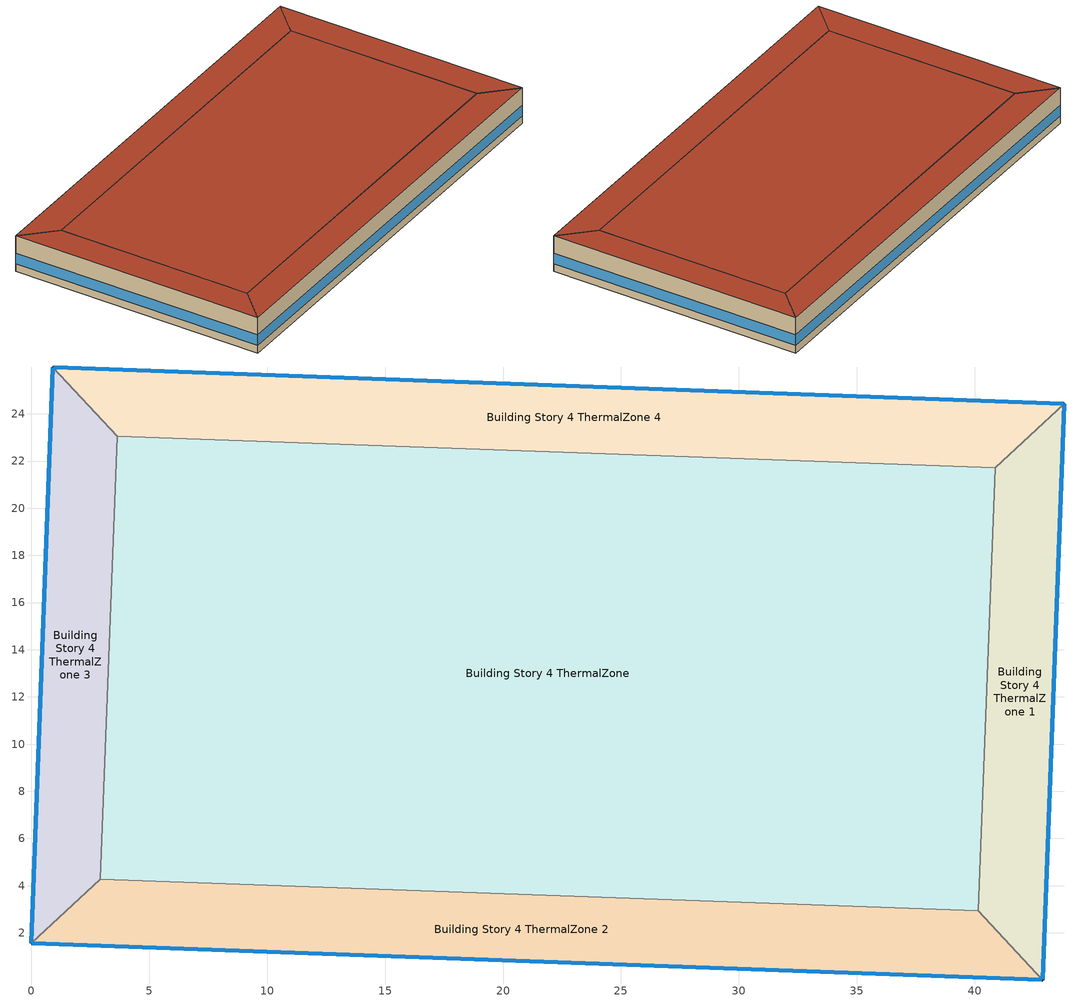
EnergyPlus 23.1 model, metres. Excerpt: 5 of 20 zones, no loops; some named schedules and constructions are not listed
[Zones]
Building Story 4 ThermalZone
 floor adiabatic (Typical Interior Ceiling): 40.86,21.71 40.15,2.93 2.93,4.28 3.64,23.06 z10.8
 wall adiabatic (Typical Interior Wall): 40.15,2.93 40.86,21.71 3.64,23.06 2.93,4.28 40.15,2.93 z10.8:14.4
 roof outside (Typical IEAD Roof - Highly Reflective R-25.64): 3.64,23.06 2.93,4.28 40.15,2.93 40.86,21.71 z14.4
Building Story 4 ThermalZone 1
 floor adiabatic (Typical Interior Ceiling): 43.79,24.43 42.87,0 40.15,2.93 40.86,21.71 z10.8
 wall outside (Typical Insulated Steel Framed Exterior Wall R-12.99): 42.87,0 43.79,24.43 z10.8:14.4
 wall adiabatic (Typical Interior Wall): 43.79,24.43 40.86,21.71 40.15,2.93 42.87,0 z10.8:14.4
 window (U 0.55 SHGC 0.25): 42.87,0.03 43.79,24.41 z11.56:12.64
 roof outside (Typical IEAD Roof - Highly Reflective R-25.64): 40.86,21.71 40.15,2.93 42.87,0 43.79,24.43 z14.4
Building Story 4 ThermalZone 2
 floor adiabatic (Typical Interior Floor): 42.87,0 0,1.55 2.93,4.28 40.15,2.93 z10.8
 wall outside (Typical Insulated Steel Framed Exterior Wall R-12.99): 0,1.55 42.87,0 z10.8:14.4
 wall adiabatic (Typical Interior Wall): 42.87,0 40.15,2.93 2.93,4.28 0,1.55 z10.8:14.4
 window (U 0.55 SHGC 0.25): 0.03,1.55 42.85,0 z11.56:12.64
 roof outside (Typical IEAD Roof - Highly Reflective R-25.64): 40.15,2.93 2.93,4.28 0,1.55 42.87,0 z14.4
Building Story 4 ThermalZone 3
 floor adiabatic (Typical Interior Floor): 0,1.55 0.92,25.99 3.64,23.06 2.93,4.28 z10.8
 wall outside (Typical Insulated Steel Framed Exterior Wall R-12.99): 0.92,25.99 0,1.55 z10.8:14.4
 wall adiabatic (Typical Interior Wall): 0,1.55 2.93,4.28 3.64,23.06 0.92,25.99 z10.8:14.4
 window (U 0.55 SHGC 0.25): 0.92,25.96 0,1.58 z11.56:12.64
 roof outside (Typical IEAD Roof - Highly Reflective R-25.64): 2.93,4.28 3.64,23.06 0.92,25.99 0,1.55 z14.4
Building Story 4 ThermalZone 4
 floor adiabatic (Typical Interior Floor): 0.92,25.99 43.79,24.43 40.86,21.71 3.64,23.06 z10.8
 wall outside (Typical Insulated Steel Framed Exterior Wall R-12.99): 43.79,24.43 0.92,25.99 z10.8:14.4
 wall adiabatic (Typical Interior Wall): 0.92,25.99 3.64,23.06 40.86,21.71 43.79,24.43 z10.8:14.4
 window (U 0.55 SHGC 0.25): 43.77,24.43 0.95,25.99 z11.56:12.64
 roof outside (Typical IEAD Roof - Highly Reflective R-25.64): 3.64,23.06 40.86,21.71 43.79,24.43 0.92,25.99 z14.4
[Schedule:Day:Interval]
SchoolSecondary BLDG_LIGHT_CORRIDOR_SCH_2013 Wkdy Day 1: No, 08:00, 0.1773, 20:00, 0.30654, 21:00, 0.108699, 24:00, 0.1773
SchoolSecondary BLDG_LIGHT_CORRIDOR_SCH_2013 Wknd Day 1; SchoolSecondary BLDG_LIGHT_CORRIDOR_SCH_2013 Default: No, 24:00, 0.1773
SchoolSecondary BLDG_LIGHT_CORRIDOR_SCH_2013 Wkdy Day 2: No, 07:00, 0.1773, 08:00, 0.9, 21:00, 0.551772, 24:00, 0.1773
SchoolSecondary BLDG_LIGHT_CORRIDOR_SCH_2013 Summer Design Day: No, 24:00, 1
SchoolSecondary BLDG_LIGHT_CORRIDOR_SCH_2013 Winter Design Day: No, 24:00, 0
[Schedule:Week:Daily]
SchoolSecondary BLDG_LIGHT_SCH_2013 Week Rule - Jan1-Jan3: SchoolSecondary BLDG_LIGHT_SCH_2013 Wkdy Day, SchoolSecondary BLDG_LIGHT_SCH_2013 Wkdy Day, SchoolSecondary BLDG_LIGHT_SCH_2013 Wkdy Day, SchoolSecondary BLDG_LIGHT_SCH_2013 Wkdy Day, SchoolSecondary BLDG_LIGHT_SCH_2013 Wkdy Day, SchoolSecondary BLDG_LIGHT_SCH_2013 Wkdy Day, SchoolSecondary BLDG_LIGHT_SCH_2013 Wknd Day, SchoolSecondary BLDG_LIGHT_SCH_2013 Default, SchoolSecondary BLDG_LIGHT_SCH_2013 Summer Design Day, SchoolSecondary BLDG_LIGHT_SCH_2013 Winter Design Day, SchoolSecondary BLDG_LIGHT_SCH_2013 Default, SchoolSecondary BLDG_LIGHT_SCH_2013 Default
SchoolSecondary BLDG_LIGHT_SCH_2013 Week Rule - Jan4-Jun27: SchoolSecondary BLDG_LIGHT_SCH_2013 Wknd Day, SchoolSecondary BLDG_LIGHT_SCH_2013 Wkdy Day, SchoolSecondary BLDG_LIGHT_SCH_2013 Wkdy Day, SchoolSecondary BLDG_LIGHT_SCH_2013 Wkdy Day, SchoolSecondary BLDG_LIGHT_SCH_2013 Wkdy Day, SchoolSecondary BLDG_LIGHT_SCH_2013 Wkdy Day, SchoolSecondary BLDG_LIGHT_SCH_2013 Wknd Day, SchoolSecondary BLDG_LIGHT_SCH_2013 Default, SchoolSecondary BLDG_LIGHT_SCH_2013 Summer Design Day, SchoolSecondary BLDG_LIGHT_SCH_2013 Winter Design Day, SchoolSecondary BLDG_LIGHT_SCH_2013 Default, SchoolSecondary BLDG_LIGHT_SCH_2013 Default
SchoolSecondary BLDG_LIGHT_SCH_2013 Week Rule - Jun28-Jul4: SchoolSecondary BLDG_LIGHT_SCH_2013 Wknd Day, SchoolSecondary BLDG_LIGHT_SCH_2013 Wkdy Day, SchoolSecondary BLDG_LIGHT_SCH_2013 Wkdy Day, SchoolSecondary BLDG_LIGHT_SCH_2013 Wkdy Day 1, SchoolSecondary BLDG_LIGHT_SCH_2013 Wkdy Day 1, SchoolSecondary BLDG_LIGHT_SCH_2013 Wkdy Day 1, SchoolSecondary BLDG_LIGHT_SCH_2013 Wknd Day 1, SchoolSecondary BLDG_LIGHT_SCH_2013 Default, SchoolSecondary BLDG_LIGHT_SCH_2013 Summer Design Day, SchoolSecondary BLDG_LIGHT_SCH_2013 Winter Design Day, SchoolSecondary BLDG_LIGHT_SCH_2013 Default, SchoolSecondary BLDG_LIGHT_SCH_2013 Default
SchoolSecondary BLDG_LIGHT_SCH_2013 Week Rule - Jul5-Aug29: SchoolSecondary BLDG_LIGHT_SCH_2013 Wknd Day 1, SchoolSecondary BLDG_LIGHT_SCH_2013 Wkdy Day 1, SchoolSecondary BLDG_LIGHT_SCH_2013 Wkdy Day 1, SchoolSecondary BLDG_LIGHT_SCH_2013 Wkdy Day 1, SchoolSecondary BLDG_LIGHT_SCH_2013 Wkdy Day 1, SchoolSecondary BLDG_LIGHT_SCH_2013 Wkdy Day 1, SchoolSecondary BLDG_LIGHT_SCH_2013 Wknd Day 1, SchoolSecondary BLDG_LIGHT_SCH_2013 Default, SchoolSecondary BLDG_LIGHT_SCH_2013 Summer Design Day, SchoolSecondary BLDG_LIGHT_SCH_2013 Winter Design Day, SchoolSecondary BLDG_LIGHT_SCH_2013 Default, SchoolSecondary BLDG_LIGHT_SCH_2013 Default
SchoolSecondary BLDG_LIGHT_SCH_2013 Week Rule - Aug30-Sep5: SchoolSecondary BLDG_LIGHT_SCH_2013 Wknd Day 1, SchoolSecondary BLDG_LIGHT_SCH_2013 Wkdy Day 1, SchoolSecondary BLDG_LIGHT_SCH_2013 Wkdy Day 2, SchoolSecondary BLDG_LIGHT_SCH_2013 Wkdy Day 2, SchoolSecondary BLDG_LIGHT_SCH_2013 Wkdy Day 2, SchoolSecondary BLDG_LIGHT_SCH_2013 Wkdy Day 2, SchoolSecondary BLDG_LIGHT_SCH_2013 Default, SchoolSecondary BLDG_LIGHT_SCH_2013 Default, SchoolSecondary BLDG_LIGHT_SCH_2013 Summer Design Day, SchoolSecondary BLDG_LIGHT_SCH_2013 Winter Design Day, SchoolSecondary BLDG_LIGHT_SCH_2013 Default, SchoolSecondary BLDG_LIGHT_SCH_2013 Default
SchoolSecondary BLDG_LIGHT_SCH_2013 Week Rule - Sep6-Dec31: SchoolSecondary BLDG_LIGHT_SCH_2013 Default, SchoolSecondary BLDG_LIGHT_SCH_2013 Wkdy Day 2, SchoolSecondary BLDG_LIGHT_SCH_2013 Wkdy Day 2, SchoolSecondary BLDG_LIGHT_SCH_2013 Wkdy Day 2, SchoolSecondary BLDG_LIGHT_SCH_2013 Wkdy Day 2, SchoolSecondary BLDG_LIGHT_SCH_2013 Wkdy Day 2, SchoolSecondary BLDG_LIGHT_SCH_2013 Default, SchoolSecondary BLDG_LIGHT_SCH_2013 Default, SchoolSecondary BLDG_LIGHT_SCH_2013 Summer Design Day, SchoolSecondary BLDG_LIGHT_SCH_2013 Winter Design Day, SchoolSecondary BLDG_LIGHT_SCH_2013 Default, SchoolSecondary BLDG_LIGHT_SCH_2013 Default
SchoolSecondary BLDG_LIGHT_CLASSROOM_SCH_2013 Week Rule - Jan1-Jan3: SchoolSecondary BLDG_LIGHT_CLASSROOM_SCH_2013 Wkdy Day, SchoolSecondary BLDG_LIGHT_CLASSROOM_SCH_2013 Wkdy Day, SchoolSecondary BLDG_LIGHT_CLASSROOM_SCH_2013 Wkdy Day, SchoolSecondary BLDG_LIGHT_CLASSROOM_SCH_2013 Wkdy Day, SchoolSecondary BLDG_LIGHT_CLASSROOM_SCH_2013 Wkdy Day, SchoolSecondary BLDG_LIGHT_CLASSROOM_SCH_2013 Wkdy Day, SchoolSecondary BLDG_LIGHT_CLASSROOM_SCH_2013 Wknd Day, SchoolSecondary BLDG_LIGHT_CLASSROOM_SCH_2013 Default, SchoolSecondary BLDG_LIGHT_CLASSROOM_SCH_2013 Summer Design Day, SchoolSecondary BLDG_LIGHT_CLASSROOM_SCH_2013 Winter Design Day, SchoolSecondary BLDG_LIGHT_CLASSROOM_SCH_2013 Default, SchoolSecondary BLDG_LIGHT_CLASSROOM_SCH_2013 Default
SchoolSecondary BLDG_LIGHT_CLASSROOM_SCH_2013 Week Rule - Jan4-Jun27: SchoolSecondary BLDG_LIGHT_CLASSROOM_SCH_2013 Wknd Day, SchoolSecondary BLDG_LIGHT_CLASSROOM_SCH_2013 Wkdy Day, SchoolSecondary BLDG_LIGHT_CLASSROOM_SCH_2013 Wkdy Day, SchoolSecondary BLDG_LIGHT_CLASSROOM_SCH_2013 Wkdy Day, SchoolSecondary BLDG_LIGHT_CLASSROOM_SCH_2013 Wkdy Day, SchoolSecondary BLDG_LIGHT_CLASSROOM_SCH_2013 Wkdy Day, SchoolSecondary BLDG_LIGHT_CLASSROOM_SCH_2013 Wknd Day, SchoolSecondary BLDG_LIGHT_CLASSROOM_SCH_2013 Default, SchoolSecondary BLDG_LIGHT_CLASSROOM_SCH_2013 Summer Design Day, SchoolSecondary BLDG_LIGHT_CLASSROOM_SCH_2013 Winter Design Day, SchoolSecondary BLDG_LIGHT_CLASSROOM_SCH_2013 Default, SchoolSecondary BLDG_LIGHT_CLASSROOM_SCH_2013 Default
SchoolSecondary BLDG_LIGHT_CLASSROOM_SCH_2013 Week Rule - Jun28-Jul4: SchoolSecondary BLDG_LIGHT_CLASSROOM_SCH_2013 Wknd Day, SchoolSecondary BLDG_LIGHT_CLASSROOM_SCH_2013 Wkdy Day, SchoolSecondary BLDG_LIGHT_CLASSROOM_SCH_2013 Wkdy Day, SchoolSecondary BLDG_LIGHT_CLASSROOM_SCH_2013 Wkdy Day 1, SchoolSecondary BLDG_LIGHT_CLASSROOM_SCH_2013 Wkdy Day 1, SchoolSecondary BLDG_LIGHT_CLASSROOM_SCH_2013 Wkdy Day 1, SchoolSecondary BLDG_LIGHT_CLASSROOM_SCH_2013 Wknd Day 1, SchoolSecondary BLDG_LIGHT_CLASSROOM_SCH_2013 Default, SchoolSecondary BLDG_LIGHT_CLASSROOM_SCH_2013 Summer Design Day, SchoolSecondary BLDG_LIGHT_CLASSROOM_SCH_2013 Winter Design Day, SchoolSecondary BLDG_LIGHT_CLASSROOM_SCH_2013 Default, SchoolSecondary BLDG_LIGHT_CLASSROOM_SCH_2013 Default
SchoolSecondary BLDG_LIGHT_CLASSROOM_SCH_2013 Week Rule - Jul5-Aug29: SchoolSecondary BLDG_LIGHT_CLASSROOM_SCH_2013 Wknd Day 1, SchoolSecondary BLDG_LIGHT_CLASSROOM_SCH_2013 Wkdy Day 1, SchoolSecondary BLDG_LIGHT_CLASSROOM_SCH_2013 Wkdy Day 1, SchoolSecondary BLDG_LIGHT_CLASSROOM_SCH_2013 Wkdy Day 1, SchoolSecondary BLDG_LIGHT_CLASSROOM_SCH_2013 Wkdy Day 1, SchoolSecondary BLDG_LIGHT_CLASSROOM_SCH_2013 Wkdy Day 1, SchoolSecondary BLDG_LIGHT_CLASSROOM_SCH_2013 Wknd Day 1, SchoolSecondary BLDG_LIGHT_CLASSROOM_SCH_2013 Default, SchoolSecondary BLDG_LIGHT_CLASSROOM_SCH_2013 Summer Design Day, SchoolSecondary BLDG_LIGHT_CLASSROOM_SCH_2013 Winter Design Day, SchoolSecondary BLDG_LIGHT_CLASSROOM_SCH_2013 Default, SchoolSecondary BLDG_LIGHT_CLASSROOM_SCH_2013 Default
SchoolSecondary BLDG_LIGHT_CLASSROOM_SCH_2013 Week Rule - Aug30-Sep5: SchoolSecondary BLDG_LIGHT_CLASSROOM_SCH_2013 Wknd Day 1, SchoolSecondary BLDG_LIGHT_CLASSROOM_SCH_2013 Wkdy Day 1, SchoolSecondary BLDG_LIGHT_CLASSROOM_SCH_2013 Wkdy Day 2, SchoolSecondary BLDG_LIGHT_CLASSROOM_SCH_2013 Wkdy Day 2, SchoolSecondary BLDG_LIGHT_CLASSROOM_SCH_2013 Wkdy Day 2, SchoolSecondary BLDG_LIGHT_CLASSROOM_SCH_2013 Wkdy Day 2, SchoolSecondary BLDG_LIGHT_CLASSROOM_SCH_2013 Default, SchoolSecondary BLDG_LIGHT_CLASSROOM_SCH_2013 Default, SchoolSecondary BLDG_LIGHT_CLASSROOM_SCH_2013 Summer Design Day, SchoolSecondary BLDG_LIGHT_CLASSROOM_SCH_2013 Winter Design Day, SchoolSecondary BLDG_LIGHT_CLASSROOM_SCH_2013 Default, SchoolSecondary BLDG_LIGHT_CLASSROOM_SCH_2013 Default
SchoolSecondary BLDG_LIGHT_CLASSROOM_SCH_2013 Week Rule - Sep6-Dec31: SchoolSecondary BLDG_LIGHT_CLASSROOM_SCH_2013 Default, SchoolSecondary BLDG_LIGHT_CLASSROOM_SCH_2013 Wkdy Day 2, SchoolSecondary BLDG_LIGHT_CLASSROOM_SCH_2013 Wkdy Day 2, SchoolSecondary BLDG_LIGHT_CLASSROOM_SCH_2013 Wkdy Day 2, SchoolSecondary BLDG_LIGHT_CLASSROOM_SCH_2013 Wkdy Day 2, SchoolSecondary BLDG_LIGHT_CLASSROOM_SCH_2013 Wkdy Day 2, SchoolSecondary BLDG_LIGHT_CLASSROOM_SCH_2013 Default, SchoolSecondary BLDG_LIGHT_CLASSROOM_SCH_2013 Default, SchoolSecondary BLDG_LIGHT_CLASSROOM_SCH_2013 Summer Design Day, SchoolSecondary BLDG_LIGHT_CLASSROOM_SCH_2013 Winter Design Day, SchoolSecondary BLDG_LIGHT_CLASSROOM_SCH_2013 Default, SchoolSecondary BLDG_LIGHT_CLASSROOM_SCH_2013 Default
SchoolSecondary BLDG_LIGHT_GYM_SCH_2013 Week Rule - Jan1-Jan3: SchoolSecondary BLDG_LIGHT_GYM_SCH_2013 Wkdy Day, SchoolSecondary BLDG_LIGHT_GYM_SCH_2013 Wkdy Day, SchoolSecondary BLDG_LIGHT_GYM_SCH_2013 Wkdy Day, SchoolSecondary BLDG_LIGHT_GYM_SCH_2013 Wkdy Day, SchoolSecondary BLDG_LIGHT_GYM_SCH_2013 Wkdy Day, SchoolSecondary BLDG_LIGHT_GYM_SCH_2013 Wkdy Day, SchoolSecondary BLDG_LIGHT_GYM_SCH_2013 Wknd Day, SchoolSecondary BLDG_LIGHT_GYM_SCH_2013 Default, SchoolSecondary BLDG_LIGHT_GYM_SCH_2013 Summer Design Day, SchoolSecondary BLDG_LIGHT_GYM_SCH_2013 Winter Design Day, SchoolSecondary BLDG_LIGHT_GYM_SCH_2013 Default, SchoolSecondary BLDG_LIGHT_GYM_SCH_2013 Default
SchoolSecondary BLDG_LIGHT_GYM_SCH_2013 Week Rule - Jan4-Jun27: SchoolSecondary BLDG_LIGHT_GYM_SCH_2013 Wknd Day, SchoolSecondary BLDG_LIGHT_GYM_SCH_2013 Wkdy Day, SchoolSecondary BLDG_LIGHT_GYM_SCH_2013 Wkdy Day, SchoolSecondary BLDG_LIGHT_GYM_SCH_2013 Wkdy Day, SchoolSecondary BLDG_LIGHT_GYM_SCH_2013 Wkdy Day, SchoolSecondary BLDG_LIGHT_GYM_SCH_2013 Wkdy Day, SchoolSecondary BLDG_LIGHT_GYM_SCH_2013 Wknd Day, SchoolSecondary BLDG_LIGHT_GYM_SCH_2013 Default, SchoolSecondary BLDG_LIGHT_GYM_SCH_2013 Summer Design Day, SchoolSecondary BLDG_LIGHT_GYM_SCH_2013 Winter Design Day, SchoolSecondary BLDG_LIGHT_GYM_SCH_2013 Default, SchoolSecondary BLDG_LIGHT_GYM_SCH_2013 Default
SchoolSecondary BLDG_LIGHT_GYM_SCH_2013 Week Rule - Jun28-Jul4: SchoolSecondary BLDG_LIGHT_GYM_SCH_2013 Wknd Day, SchoolSecondary BLDG_LIGHT_GYM_SCH_2013 Wkdy Day, SchoolSecondary BLDG_LIGHT_GYM_SCH_2013 Wkdy Day, SchoolSecondary BLDG_LIGHT_GYM_SCH_2013 Wkdy Day 1, SchoolSecondary BLDG_LIGHT_GYM_SCH_2013 Wkdy Day 1, SchoolSecondary BLDG_LIGHT_GYM_SCH_2013 Wkdy Day 1, SchoolSecondary BLDG_LIGHT_GYM_SCH_2013 Wknd Day 1, SchoolSecondary BLDG_LIGHT_GYM_SCH_2013 Default, SchoolSecondary BLDG_LIGHT_GYM_SCH_2013 Summer Design Day, SchoolSecondary BLDG_LIGHT_GYM_SCH_2013 Winter Design Day, SchoolSecondary BLDG_LIGHT_GYM_SCH_2013 Default, SchoolSecondary BLDG_LIGHT_GYM_SCH_2013 Default
SchoolSecondary BLDG_LIGHT_GYM_SCH_2013 Week Rule - Jul5-Aug29: SchoolSecondary BLDG_LIGHT_GYM_SCH_2013 Wknd Day 1, SchoolSecondary BLDG_LIGHT_GYM_SCH_2013 Wkdy Day 1, SchoolSecondary BLDG_LIGHT_GYM_SCH_2013 Wkdy Day 1, SchoolSecondary BLDG_LIGHT_GYM_SCH_2013 Wkdy Day 1, SchoolSecondary BLDG_LIGHT_GYM_SCH_2013 Wkdy Day 1, SchoolSecondary BLDG_LIGHT_GYM_SCH_2013 Wkdy Day 1, SchoolSecondary BLDG_LIGHT_GYM_SCH_2013 Wknd Day 1, SchoolSecondary BLDG_LIGHT_GYM_SCH_2013 Default, SchoolSecondary BLDG_LIGHT_GYM_SCH_2013 Summer Design Day, SchoolSecondary BLDG_LIGHT_GYM_SCH_2013 Winter Design Day, SchoolSecondary BLDG_LIGHT_GYM_SCH_2013 Default, SchoolSecondary BLDG_LIGHT_GYM_SCH_2013 Default
SchoolSecondary BLDG_LIGHT_GYM_SCH_2013 Week Rule - Aug30-Sep5: SchoolSecondary BLDG_LIGHT_GYM_SCH_2013 Wknd Day 1, SchoolSecondary BLDG_LIGHT_GYM_SCH_2013 Wkdy Day 1, SchoolSecondary BLDG_LIGHT_GYM_SCH_2013 Wkdy Day 2, SchoolSecondary BLDG_LIGHT_GYM_SCH_2013 Wkdy Day 2, SchoolSecondary BLDG_LIGHT_GYM_SCH_2013 Wkdy Day 2, SchoolSecondary BLDG_LIGHT_GYM_SCH_2013 Wkdy Day 2, SchoolSecondary BLDG_LIGHT_GYM_SCH_2013 Default, SchoolSecondary BLDG_LIGHT_GYM_SCH_2013 Default, SchoolSecondary BLDG_LIGHT_GYM_SCH_2013 Summer Design Day, SchoolSecondary BLDG_LIGHT_GYM_SCH_2013 Winter Design Day, SchoolSecondary BLDG_LIGHT_GYM_SCH_2013 Default, SchoolSecondary BLDG_LIGHT_GYM_SCH_2013 Default
SchoolSecondary BLDG_LIGHT_GYM_SCH_2013 Week Rule - Sep6-Dec31: SchoolSecondary BLDG_LIGHT_GYM_SCH_2013 Default, SchoolSecondary BLDG_LIGHT_GYM_SCH_2013 Wkdy Day 2, SchoolSecondary BLDG_LIGHT_GYM_SCH_2013 Wkdy Day 2, SchoolSecondary BLDG_LIGHT_GYM_SCH_2013 Wkdy Day 2, SchoolSecondary BLDG_LIGHT_GYM_SCH_2013 Wkdy Day 2, SchoolSecondary BLDG_LIGHT_GYM_SCH_2013 Wkdy Day 2, SchoolSecondary BLDG_LIGHT_GYM_SCH_2013 Default, SchoolSecondary BLDG_LIGHT_GYM_SCH_2013 Default, SchoolSecondary BLDG_LIGHT_GYM_SCH_2013 Summer Design Day, SchoolSecondary BLDG_LIGHT_GYM_SCH_2013 Winter Design Day, SchoolSecondary BLDG_LIGHT_GYM_SCH_2013 Default, SchoolSecondary BLDG_LIGHT_GYM_SCH_2013 Default
SchoolSecondary BLDG_LIGHT_LIBRARY_SCH_2013 Week Rule - Jan1-Jan3: SchoolSecondary BLDG_LIGHT_LIBRARY_SCH_2013 Wkdy Day, SchoolSecondary BLDG_LIGHT_LIBRARY_SCH_2013 Wkdy Day, SchoolSecondary BLDG_LIGHT_LIBRARY_SCH_2013 Wkdy Day, SchoolSecondary BLDG_LIGHT_LIBRARY_SCH_2013 Wkdy Day, SchoolSecondary BLDG_LIGHT_LIBRARY_SCH_2013 Wkdy Day, SchoolSecondary BLDG_LIGHT_LIBRARY_SCH_2013 Wkdy Day, SchoolSecondary BLDG_LIGHT_LIBRARY_SCH_2013 Wknd Day, SchoolSecondary BLDG_LIGHT_LIBRARY_SCH_2013 Default, SchoolSecondary BLDG_LIGHT_LIBRARY_SCH_2013 Summer Design Day, SchoolSecondary BLDG_LIGHT_LIBRARY_SCH_2013 Winter Design Day, SchoolSecondary BLDG_LIGHT_LIBRARY_SCH_2013 Default, SchoolSecondary BLDG_LIGHT_LIBRARY_SCH_2013 Default
SchoolSecondary BLDG_LIGHT_LIBRARY_SCH_2013 Week Rule - Jan4-Jun27: SchoolSecondary BLDG_LIGHT_LIBRARY_SCH_2013 Wknd Day, SchoolSecondary BLDG_LIGHT_LIBRARY_SCH_2013 Wkdy Day, SchoolSecondary BLDG_LIGHT_LIBRARY_SCH_2013 Wkdy Day, SchoolSecondary BLDG_LIGHT_LIBRARY_SCH_2013 Wkdy Day, SchoolSecondary BLDG_LIGHT_LIBRARY_SCH_2013 Wkdy Day, SchoolSecondary BLDG_LIGHT_LIBRARY_SCH_2013 Wkdy Day, SchoolSecondary BLDG_LIGHT_LIBRARY_SCH_2013 Wknd Day, SchoolSecondary BLDG_LIGHT_LIBRARY_SCH_2013 Default, SchoolSecondary BLDG_LIGHT_LIBRARY_SCH_2013 Summer Design Day, SchoolSecondary BLDG_LIGHT_LIBRARY_SCH_2013 Winter Design Day, SchoolSecondary BLDG_LIGHT_LIBRARY_SCH_2013 Default, SchoolSecondary BLDG_LIGHT_LIBRARY_SCH_2013 Default
SchoolSecondary BLDG_LIGHT_LIBRARY_SCH_2013 Week Rule - Jun28-Jul4: SchoolSecondary BLDG_LIGHT_LIBRARY_SCH_2013 Wknd Day, SchoolSecondary BLDG_LIGHT_LIBRARY_SCH_2013 Wkdy Day, SchoolSecondary BLDG_LIGHT_LIBRARY_SCH_2013 Wkdy Day, SchoolSecondary BLDG_LIGHT_LIBRARY_SCH_2013 Wkdy Day 1, SchoolSecondary BLDG_LIGHT_LIBRARY_SCH_2013 Wkdy Day 1, SchoolSecondary BLDG_LIGHT_LIBRARY_SCH_2013 Wkdy Day 1, SchoolSecondary BLDG_LIGHT_LIBRARY_SCH_2013 Wknd Day 1, SchoolSecondary BLDG_LIGHT_LIBRARY_SCH_2013 Default, SchoolSecondary BLDG_LIGHT_LIBRARY_SCH_2013 Summer Design Day, SchoolSecondary BLDG_LIGHT_LIBRARY_SCH_2013 Winter Design Day, SchoolSecondary BLDG_LIGHT_LIBRARY_SCH_2013 Default, SchoolSecondary BLDG_LIGHT_LIBRARY_SCH_2013 Default
SchoolSecondary BLDG_LIGHT_LIBRARY_SCH_2013 Week Rule - Jul5-Aug29: SchoolSecondary BLDG_LIGHT_LIBRARY_SCH_2013 Wknd Day 1, SchoolSecondary BLDG_LIGHT_LIBRARY_SCH_2013 Wkdy Day 1, SchoolSecondary BLDG_LIGHT_LIBRARY_SCH_2013 Wkdy Day 1, SchoolSecondary BLDG_LIGHT_LIBRARY_SCH_2013 Wkdy Day 1, SchoolSecondary BLDG_LIGHT_LIBRARY_SCH_2013 Wkdy Day 1, SchoolSecondary BLDG_LIGHT_LIBRARY_SCH_2013 Wkdy Day 1, SchoolSecondary BLDG_LIGHT_LIBRARY_SCH_2013 Wknd Day 1, SchoolSecondary BLDG_LIGHT_LIBRARY_SCH_2013 Default, SchoolSecondary BLDG_LIGHT_LIBRARY_SCH_2013 Summer Design Day, SchoolSecondary BLDG_LIGHT_LIBRARY_SCH_2013 Winter Design Day, SchoolSecondary BLDG_LIGHT_LIBRARY_SCH_2013 Default, SchoolSecondary BLDG_LIGHT_LIBRARY_SCH_2013 Default
SchoolSecondary BLDG_LIGHT_LIBRARY_SCH_2013 Week Rule - Aug30-Sep5: SchoolSecondary BLDG_LIGHT_LIBRARY_SCH_2013 Wknd Day 1, SchoolSecondary BLDG_LIGHT_LIBRARY_SCH_2013 Wkdy Day 1, SchoolSecondary BLDG_LIGHT_LIBRARY_SCH_2013 Wkdy Day 2, SchoolSecondary BLDG_LIGHT_LIBRARY_SCH_2013 Wkdy Day 2, SchoolSecondary BLDG_LIGHT_LIBRARY_SCH_2013 Wkdy Day 2, SchoolSecondary BLDG_LIGHT_LIBRARY_SCH_2013 Wkdy Day 2, SchoolSecondary BLDG_LIGHT_LIBRARY_SCH_2013 Default, SchoolSecondary BLDG_LIGHT_LIBRARY_SCH_2013 Default, SchoolSecondary BLDG_LIGHT_LIBRARY_SCH_2013 Summer Design Day, SchoolSecondary BLDG_LIGHT_LIBRARY_SCH_2013 Winter Design Day, SchoolSecondary BLDG_LIGHT_LIBRARY_SCH_2013 Default, SchoolSecondary BLDG_LIGHT_LIBRARY_SCH_2013 Default
SchoolSecondary BLDG_LIGHT_LIBRARY_SCH_2013 Week Rule - Sep6-Dec31: SchoolSecondary BLDG_LIGHT_LIBRARY_SCH_2013 Default, SchoolSecondary BLDG_LIGHT_LIBRARY_SCH_2013 Wkdy Day 2, SchoolSecondary BLDG_LIGHT_LIBRARY_SCH_2013 Wkdy Day 2, SchoolSecondary BLDG_LIGHT_LIBRARY_SCH_2013 Wkdy Day 2, SchoolSecondary BLDG_LIGHT_LIBRARY_SCH_2013 Wkdy Day 2, SchoolSecondary BLDG_LIGHT_LIBRARY_SCH_2013 Wkdy Day 2, SchoolSecondary BLDG_LIGHT_LIBRARY_SCH_2013 Default, SchoolSecondary BLDG_LIGHT_LIBRARY_SCH_2013 Default, SchoolSecondary BLDG_LIGHT_LIBRARY_SCH_2013 Summer Design Day, SchoolSecondary BLDG_LIGHT_LIBRARY_SCH_2013 Winter Design Day, SchoolSecondary BLDG_LIGHT_LIBRARY_SCH_2013 Default, SchoolSecondary BLDG_LIGHT_LIBRARY_SCH_2013 Default
SchoolSecondary BLDG_LIGHT_LOBBYFLR1_SCH_2013 Week Rule - Jan1-Jan3: SchoolSecondary BLDG_LIGHT_LOBBYFLR1_SCH_2013 Wkdy Day, SchoolSecondary BLDG_LIGHT_LOBBYFLR1_SCH_2013 Wkdy Day, SchoolSecondary BLDG_LIGHT_LOBBYFLR1_SCH_2013 Wkdy Day, SchoolSecondary BLDG_LIGHT_LOBBYFLR1_SCH_2013 Wkdy Day, SchoolSecondary BLDG_LIGHT_LOBBYFLR1_SCH_2013 Wkdy Day, SchoolSecondary BLDG_LIGHT_LOBBYFLR1_SCH_2013 Wkdy Day, SchoolSecondary BLDG_LIGHT_LOBBYFLR1_SCH_2013 Wknd Day, SchoolSecondary BLDG_LIGHT_LOBBYFLR1_SCH_2013 Default, SchoolSecondary BLDG_LIGHT_LOBBYFLR1_SCH_2013 Summer Design Day, SchoolSecondary BLDG_LIGHT_LOBBYFLR1_SCH_2013 Winter Design Day, SchoolSecondary BLDG_LIGHT_LOBBYFLR1_SCH_2013 Default, SchoolSecondary BLDG_LIGHT_LOBBYFLR1_SCH_2013 Default
SchoolSecondary BLDG_LIGHT_LOBBYFLR1_SCH_2013 Week Rule - Jan4-Jun27: SchoolSecondary BLDG_LIGHT_LOBBYFLR1_SCH_2013 Wknd Day, SchoolSecondary BLDG_LIGHT_LOBBYFLR1_SCH_2013 Wkdy Day, SchoolSecondary BLDG_LIGHT_LOBBYFLR1_SCH_2013 Wkdy Day, SchoolSecondary BLDG_LIGHT_LOBBYFLR1_SCH_2013 Wkdy Day, SchoolSecondary BLDG_LIGHT_LOBBYFLR1_SCH_2013 Wkdy Day, SchoolSecondary BLDG_LIGHT_LOBBYFLR1_SCH_2013 Wkdy Day, SchoolSecondary BLDG_LIGHT_LOBBYFLR1_SCH_2013 Wknd Day, SchoolSecondary BLDG_LIGHT_LOBBYFLR1_SCH_2013 Default, SchoolSecondary BLDG_LIGHT_LOBBYFLR1_SCH_2013 Summer Design Day, SchoolSecondary BLDG_LIGHT_LOBBYFLR1_SCH_2013 Winter Design Day, SchoolSecondary BLDG_LIGHT_LOBBYFLR1_SCH_2013 Default, SchoolSecondary BLDG_LIGHT_LOBBYFLR1_SCH_2013 Default
SchoolSecondary BLDG_LIGHT_LOBBYFLR1_SCH_2013 Week Rule - Jun28-Jul4: SchoolSecondary BLDG_LIGHT_LOBBYFLR1_SCH_2013 Wknd Day, SchoolSecondary BLDG_LIGHT_LOBBYFLR1_SCH_2013 Wkdy Day, SchoolSecondary BLDG_LIGHT_LOBBYFLR1_SCH_2013 Wkdy Day, SchoolSecondary BLDG_LIGHT_LOBBYFLR1_SCH_2013 Wkdy Day 1, SchoolSecondary BLDG_LIGHT_LOBBYFLR1_SCH_2013 Wkdy Day 1, SchoolSecondary BLDG_LIGHT_LOBBYFLR1_SCH_2013 Wkdy Day 1, SchoolSecondary BLDG_LIGHT_LOBBYFLR1_SCH_2013 Wknd Day 1, SchoolSecondary BLDG_LIGHT_LOBBYFLR1_SCH_2013 Default, SchoolSecondary BLDG_LIGHT_LOBBYFLR1_SCH_2013 Summer Design Day, SchoolSecondary BLDG_LIGHT_LOBBYFLR1_SCH_2013 Winter Design Day, SchoolSecondary BLDG_LIGHT_LOBBYFLR1_SCH_2013 Default, SchoolSecondary BLDG_LIGHT_LOBBYFLR1_SCH_2013 Default
SchoolSecondary BLDG_LIGHT_LOBBYFLR1_SCH_2013 Week Rule - Jul5-Aug29: SchoolSecondary BLDG_LIGHT_LOBBYFLR1_SCH_2013 Wknd Day 1, SchoolSecondary BLDG_LIGHT_LOBBYFLR1_SCH_2013 Wkdy Day 1, SchoolSecondary BLDG_LIGHT_LOBBYFLR1_SCH_2013 Wkdy Day 1, SchoolSecondary BLDG_LIGHT_LOBBYFLR1_SCH_2013 Wkdy Day 1, SchoolSecondary BLDG_LIGHT_LOBBYFLR1_SCH_2013 Wkdy Day 1, SchoolSecondary BLDG_LIGHT_LOBBYFLR1_SCH_2013 Wkdy Day 1, SchoolSecondary BLDG_LIGHT_LOBBYFLR1_SCH_2013 Wknd Day 1, SchoolSecondary BLDG_LIGHT_LOBBYFLR1_SCH_2013 Default, SchoolSecondary BLDG_LIGHT_LOBBYFLR1_SCH_2013 Summer Design Day, SchoolSecondary BLDG_LIGHT_LOBBYFLR1_SCH_2013 Winter Design Day, SchoolSecondary BLDG_LIGHT_LOBBYFLR1_SCH_2013 Default, SchoolSecondary BLDG_LIGHT_LOBBYFLR1_SCH_2013 Default
SchoolSecondary BLDG_LIGHT_LOBBYFLR1_SCH_2013 Week Rule - Aug30-Sep5: SchoolSecondary BLDG_LIGHT_LOBBYFLR1_SCH_2013 Wknd Day 1, SchoolSecondary BLDG_LIGHT_LOBBYFLR1_SCH_2013 Wkdy Day 1, SchoolSecondary BLDG_LIGHT_LOBBYFLR1_SCH_2013 Wkdy Day 2, SchoolSecondary BLDG_LIGHT_LOBBYFLR1_SCH_2013 Wkdy Day 2, SchoolSecondary BLDG_LIGHT_LOBBYFLR1_SCH_2013 Wkdy Day 2, SchoolSecondary BLDG_LIGHT_LOBBYFLR1_SCH_2013 Wkdy Day 2, SchoolSecondary BLDG_LIGHT_LOBBYFLR1_SCH_2013 Default, SchoolSecondary BLDG_LIGHT_LOBBYFLR1_SCH_2013 Default, SchoolSecondary BLDG_LIGHT_LOBBYFLR1_SCH_2013 Summer Design Day, SchoolSecondary BLDG_LIGHT_LOBBYFLR1_SCH_2013 Winter Design Day, SchoolSecondary BLDG_LIGHT_LOBBYFLR1_SCH_2013 Default, SchoolSecondary BLDG_LIGHT_LOBBYFLR1_SCH_2013 Default
SchoolSecondary BLDG_LIGHT_LOBBYFLR1_SCH_2013 Week Rule - Sep6-Dec31: SchoolSecondary BLDG_LIGHT_LOBBYFLR1_SCH_2013 Default, SchoolSecondary BLDG_LIGHT_LOBBYFLR1_SCH_2013 Wkdy Day 2, SchoolSecondary BLDG_LIGHT_LOBBYFLR1_SCH_2013 Wkdy Day 2, SchoolSecondary BLDG_LIGHT_LOBBYFLR1_SCH_2013 Wkdy Day 2, SchoolSecondary BLDG_LIGHT_LOBBYFLR1_SCH_2013 Wkdy Day 2, SchoolSecondary BLDG_LIGHT_LOBBYFLR1_SCH_2013 Wkdy Day 2, SchoolSecondary BLDG_LIGHT_LOBBYFLR1_SCH_2013 Default, SchoolSecondary BLDG_LIGHT_LOBBYFLR1_SCH_2013 Default, SchoolSecondary BLDG_LIGHT_LOBBYFLR1_SCH_2013 Summer Design Day, SchoolSecondary BLDG_LIGHT_LOBBYFLR1_SCH_2013 Winter Design Day, SchoolSecondary BLDG_LIGHT_LOBBYFLR1_SCH_2013 Default, SchoolSecondary BLDG_LIGHT_LOBBYFLR1_SCH_2013 Default
SchoolSecondary BLDG_LIGHT_MECHANICAL_SCH_2013 Week Rule - Jan1-Jan3: SchoolSecondary BLDG_LIGHT_MECHANICAL_SCH_2013 Wkdy Day, SchoolSecondary BLDG_LIGHT_MECHANICAL_SCH_2013 Wkdy Day, SchoolSecondary BLDG_LIGHT_MECHANICAL_SCH_2013 Wkdy Day, SchoolSecondary BLDG_LIGHT_MECHANICAL_SCH_2013 Wkdy Day, SchoolSecondary BLDG_LIGHT_MECHANICAL_SCH_2013 Wkdy Day, SchoolSecondary BLDG_LIGHT_MECHANICAL_SCH_2013 Wkdy Day, SchoolSecondary BLDG_LIGHT_MECHANICAL_SCH_2013 Wknd Day, SchoolSecondary BLDG_LIGHT_MECHANICAL_SCH_2013 Default, SchoolSecondary BLDG_LIGHT_MECHANICAL_SCH_2013 Summer Design Day, SchoolSecondary BLDG_LIGHT_MECHANICAL_SCH_2013 Winter Design Day, SchoolSecondary BLDG_LIGHT_MECHANICAL_SCH_2013 Default, SchoolSecondary BLDG_LIGHT_MECHANICAL_SCH_2013 Default
SchoolSecondary BLDG_LIGHT_MECHANICAL_SCH_2013 Week Rule - Jan4-Jun27: SchoolSecondary BLDG_LIGHT_MECHANICAL_SCH_2013 Wknd Day, SchoolSecondary BLDG_LIGHT_MECHANICAL_SCH_2013 Wkdy Day, SchoolSecondary BLDG_LIGHT_MECHANICAL_SCH_2013 Wkdy Day, SchoolSecondary BLDG_LIGHT_MECHANICAL_SCH_2013 Wkdy Day, SchoolSecondary BLDG_LIGHT_MECHANICAL_SCH_2013 Wkdy Day, SchoolSecondary BLDG_LIGHT_MECHANICAL_SCH_2013 Wkdy Day, SchoolSecondary BLDG_LIGHT_MECHANICAL_SCH_2013 Wknd Day, SchoolSecondary BLDG_LIGHT_MECHANICAL_SCH_2013 Default, SchoolSecondary BLDG_LIGHT_MECHANICAL_SCH_2013 Summer Design Day, SchoolSecondary BLDG_LIGHT_MECHANICAL_SCH_2013 Winter Design Day, SchoolSecondary BLDG_LIGHT_MECHANICAL_SCH_2013 Default, SchoolSecondary BLDG_LIGHT_MECHANICAL_SCH_2013 Default
SchoolSecondary BLDG_LIGHT_CORRIDOR_SCH_2013 Week Rule - Jul5-Aug29: SchoolSecondary BLDG_LIGHT_CORRIDOR_SCH_2013 Wknd Day 1, SchoolSecondary BLDG_LIGHT_CORRIDOR_SCH_2013 Wkdy Day 1, SchoolSecondary BLDG_LIGHT_CORRIDOR_SCH_2013 Wkdy Day 1, SchoolSecondary BLDG_LIGHT_CORRIDOR_SCH_2013 Wkdy Day 1, SchoolSecondary BLDG_LIGHT_CORRIDOR_SCH_2013 Wkdy Day 1, SchoolSecondary BLDG_LIGHT_CORRIDOR_SCH_2013 Wkdy Day 1, SchoolSecondary BLDG_LIGHT_CORRIDOR_SCH_2013 Wknd Day 1, SchoolSecondary BLDG_LIGHT_CORRIDOR_SCH_2013 Default, SchoolSecondary BLDG_LIGHT_CORRIDOR_SCH_2013 Summer Design Day, SchoolSecondary BLDG_LIGHT_CORRIDOR_SCH_2013 Winter Design Day, SchoolSecondary BLDG_LIGHT_CORRIDOR_SCH_2013 Default, SchoolSecondary BLDG_LIGHT_CORRIDOR_SCH_2013 Default
SchoolSecondary BLDG_LIGHT_CORRIDOR_SCH_2013 Week Rule - Aug30-Sep5: SchoolSecondary BLDG_LIGHT_CORRIDOR_SCH_2013 Wknd Day 1, SchoolSecondary BLDG_LIGHT_CORRIDOR_SCH_2013 Wkdy Day 1, SchoolSecondary BLDG_LIGHT_CORRIDOR_SCH_2013 Wkdy Day 2, SchoolSecondary BLDG_LIGHT_CORRIDOR_SCH_2013 Wkdy Day 2, SchoolSecondary BLDG_LIGHT_CORRIDOR_SCH_2013 Wkdy Day 2, SchoolSecondary BLDG_LIGHT_CORRIDOR_SCH_2013 Wkdy Day 2, SchoolSecondary BLDG_LIGHT_CORRIDOR_SCH_2013 Default, SchoolSecondary BLDG_LIGHT_CORRIDOR_SCH_2013 Default, SchoolSecondary BLDG_LIGHT_CORRIDOR_SCH_2013 Summer Design Day, SchoolSecondary BLDG_LIGHT_CORRIDOR_SCH_2013 Winter Design Day, SchoolSecondary BLDG_LIGHT_CORRIDOR_SCH_2013 Default, SchoolSecondary BLDG_LIGHT_CORRIDOR_SCH_2013 Default
SchoolSecondary BLDG_LIGHT_CORRIDOR_SCH_2013 Week Rule - Sep6-Dec31: SchoolSecondary BLDG_LIGHT_CORRIDOR_SCH_2013 Default, SchoolSecondary BLDG_LIGHT_CORRIDOR_SCH_2013 Wkdy Day 2, SchoolSecondary BLDG_LIGHT_CORRIDOR_SCH_2013 Wkdy Day 2, SchoolSecondary BLDG_LIGHT_CORRIDOR_SCH_2013 Wkdy Day 2, SchoolSecondary BLDG_LIGHT_CORRIDOR_SCH_2013 Wkdy Day 2, SchoolSecondary BLDG_LIGHT_CORRIDOR_SCH_2013 Wkdy Day 2, SchoolSecondary BLDG_LIGHT_CORRIDOR_SCH_2013 Default, SchoolSecondary BLDG_LIGHT_CORRIDOR_SCH_2013 Default, SchoolSecondary BLDG_LIGHT_CORRIDOR_SCH_2013 Summer Design Day, SchoolSecondary BLDG_LIGHT_CORRIDOR_SCH_2013 Winter Design Day, SchoolSecondary BLDG_LIGHT_CORRIDOR_SCH_2013 Default, SchoolSecondary BLDG_LIGHT_CORRIDOR_SCH_2013 Default
[Schedule:Year]
SchoolSecondary BLDG_LIGHT_SCH_2013: SchoolSecondary BLDG_LIGHT_SCH_2013 Week Rule - Jan1-Jan3, 1, 1, 1, 3, SchoolSecondary BLDG_LIGHT_SCH_2013 Week Rule - Jan4-Jun27, 1, 4, 6, 27, SchoolSecondary BLDG_LIGHT_SCH_2013 Week Rule - Jun28-Jul4, 6, 28, 7, 4, SchoolSecondary BLDG_LIGHT_SCH_2013 Week Rule - Jul5-Aug29, 7, 5, 8, 29, SchoolSecondary BLDG_LIGHT_SCH_2013 Week Rule - Aug30-Sep5, 8, 30, 9, 5, SchoolSecondary BLDG_LIGHT_SCH_2013 Week Rule - Sep6-Dec31, 9, 6, 12, 31
SchoolSecondary BLDG_LIGHT_CLASSROOM_SCH_2013: SchoolSecondary BLDG_LIGHT_CLASSROOM_SCH_2013 Week Rule - Jan1-Jan3, 1, 1, 1, 3, SchoolSecondary BLDG_LIGHT_CLASSROOM_SCH_2013 Week Rule - Jan4-Jun27, 1, 4, 6, 27, SchoolSecondary BLDG_LIGHT_CLASSROOM_SCH_2013 Week Rule - Jun28-Jul4, 6, 28, 7, 4, SchoolSecondary BLDG_LIGHT_CLASSROOM_SCH_2013 Week Rule - Jul5-Aug29, 7, 5, 8, 29, SchoolSecondary BLDG_LIGHT_CLASSROOM_SCH_2013 Week Rule - Aug30-Sep5, 8, 30, 9, 5, SchoolSecondary BLDG_LIGHT_CLASSROOM_SCH_2013 Week Rule - Sep6-Dec31, 9, 6, 12, 31
SchoolSecondary BLDG_LIGHT_GYM_SCH_2013: SchoolSecondary BLDG_LIGHT_GYM_SCH_2013 Week Rule - Jan1-Jan3, 1, 1, 1, 3, SchoolSecondary BLDG_LIGHT_GYM_SCH_2013 Week Rule - Jan4-Jun27, 1, 4, 6, 27, SchoolSecondary BLDG_LIGHT_GYM_SCH_2013 Week Rule - Jun28-Jul4, 6, 28, 7, 4, SchoolSecondary BLDG_LIGHT_GYM_SCH_2013 Week Rule - Jul5-Aug29, 7, 5, 8, 29, SchoolSecondary BLDG_LIGHT_GYM_SCH_2013 Week Rule - Aug30-Sep5, 8, 30, 9, 5, SchoolSecondary BLDG_LIGHT_GYM_SCH_2013 Week Rule - Sep6-Dec31, 9, 6, 12, 31
SchoolSecondary BLDG_LIGHT_LIBRARY_SCH_2013: SchoolSecondary BLDG_LIGHT_LIBRARY_SCH_2013 Week Rule - Jan1-Jan3, 1, 1, 1, 3, SchoolSecondary BLDG_LIGHT_LIBRARY_SCH_2013 Week Rule - Jan4-Jun27, 1, 4, 6, 27, SchoolSecondary BLDG_LIGHT_LIBRARY_SCH_2013 Week Rule - Jun28-Jul4, 6, 28, 7, 4, SchoolSecondary BLDG_LIGHT_LIBRARY_SCH_2013 Week Rule - Jul5-Aug29, 7, 5, 8, 29, SchoolSecondary BLDG_LIGHT_LIBRARY_SCH_2013 Week Rule - Aug30-Sep5, 8, 30, 9, 5, SchoolSecondary BLDG_LIGHT_LIBRARY_SCH_2013 Week Rule - Sep6-Dec31, 9, 6, 12, 31
SchoolSecondary BLDG_LIGHT_LOBBYFLR1_SCH_2013: SchoolSecondary BLDG_LIGHT_LOBBYFLR1_SCH_2013 Week Rule - Jan1-Jan3, 1, 1, 1, 3, SchoolSecondary BLDG_LIGHT_LOBBYFLR1_SCH_2013 Week Rule - Jan4-Jun27, 1, 4, 6, 27, SchoolSecondary BLDG_LIGHT_LOBBYFLR1_SCH_2013 Week Rule - Jun28-Jul4, 6, 28, 7, 4, SchoolSecondary BLDG_LIGHT_LOBBYFLR1_SCH_2013 Week Rule - Jul5-Aug29, 7, 5, 8, 29, SchoolSecondary BLDG_LIGHT_LOBBYFLR1_SCH_2013 Week Rule - Aug30-Sep5, 8, 30, 9, 5, SchoolSecondary BLDG_LIGHT_LOBBYFLR1_SCH_2013 Week Rule - Sep6-Dec31, 9, 6, 12, 31
SchoolSecondary BLDG_LIGHT_MECHANICAL_SCH_2013: SchoolSecondary BLDG_LIGHT_MECHANICAL_SCH_2013 Week Rule - Jan1-Jan3, 1, 1, 1, 3, SchoolSecondary BLDG_LIGHT_MECHANICAL_SCH_2013 Week Rule - Jan4-Jun27, 1, 4, 6, 27, SchoolSecondary BLDG_LIGHT_MECHANICAL_SCH_2013 Week Rule - Jun28-Jul4, 6, 28, 7, 4, SchoolSecondary BLDG_LIGHT_MECHANICAL_SCH_2013 Week Rule - Jul5-Aug29, 7, 5, 8, 29, SchoolSecondary BLDG_LIGHT_MECHANICAL_SCH_2013 Week Rule - Aug30-Sep5, 8, 30, 9, 5, SchoolSecondary BLDG_LIGHT_MECHANICAL_SCH_2013 Week Rule - Sep6-Dec31, 9, 6, 12, 31
SchoolSecondary BLDG_LIGHT_OFFICE_SCH_2013: SchoolSecondary BLDG_LIGHT_OFFICE_SCH_2013 Week Rule - Jan1-Jan3, 1, 1, 1, 3, SchoolSecondary BLDG_LIGHT_OFFICE_SCH_2013 Week Rule - Jan4-Jun27, 1, 4, 6, 27, SchoolSecondary BLDG_LIGHT_OFFICE_SCH_2013 Week Rule - Jun28-Jul4, 6, 28, 7, 4, SchoolSecondary BLDG_LIGHT_OFFICE_SCH_2013 Week Rule - Jul5-Aug29, 7, 5, 8, 29, SchoolSecondary BLDG_LIGHT_OFFICE_SCH_2013 Week Rule - Aug30-Sep5, 8, 30, 9, 5, SchoolSecondary BLDG_LIGHT_OFFICE_SCH_2013 Week Rule - Sep6-Dec31, 9, 6, 12, 31
SchoolSecondary BLDG_LIGHT_BATH_SCH_2013: SchoolSecondary BLDG_LIGHT_BATH_SCH_2013 Week Rule - Jan1-Jan3, 1, 1, 1, 3, SchoolSecondary BLDG_LIGHT_BATH_SCH_2013 Week Rule - Jan4-Jun27, 1, 4, 6, 27, SchoolSecondary BLDG_LIGHT_BATH_SCH_2013 Week Rule - Jun28-Jul4, 6, 28, 7, 4, SchoolSecondary BLDG_LIGHT_BATH_SCH_2013 Week Rule - Jul5-Aug29, 7, 5, 8, 29, SchoolSecondary BLDG_LIGHT_BATH_SCH_2013 Week Rule - Aug30-Sep5, 8, 30, 9, 5, SchoolSecondary BLDG_LIGHT_BATH_SCH_2013 Week Rule - Sep6-Dec31, 9, 6, 12, 31
SchoolSecondary BLDG_OCC_SCH_Auditorium: SchoolSecondary BLDG_OCC_SCH_Auditorium Week Rule - Jan1-Jan3, 1, 1, 1, 3, SchoolSecondary BLDG_OCC_SCH_Auditorium Week Rule - Jan4-Jun27, 1, 4, 6, 27, SchoolSecondary BLDG_OCC_SCH_Auditorium Week Rule - Jun28-Jul4, 6, 28, 7, 4, SchoolSecondary BLDG_OCC_SCH_Auditorium Week Rule - Jul5-Aug29, 7, 5, 8, 29, SchoolSecondary BLDG_OCC_SCH_Auditorium Week Rule - Aug30-Sep5, 8, 30, 9, 5, SchoolSecondary BLDG_OCC_SCH_Auditorium Week Rule - Sep6-Dec31, 9, 6, 12, 31
SchoolSecondary ACTIVITY_SCH: SchoolSecondary ACTIVITY_SCH Week Rule - Jan1-Dec31, 1, 1, 12, 31
SchoolSecondary BLDG_OCC_SCH_Cafeteria: SchoolSecondary BLDG_OCC_SCH_Cafeteria Week Rule - Jan1-Jan3, 1, 1, 1, 3, SchoolSecondary BLDG_OCC_SCH_Cafeteria Week Rule - Jan4-Jun27, 1, 4, 6, 27, SchoolSecondary BLDG_OCC_SCH_Cafeteria Week Rule - Jun28-Jul4, 6, 28, 7, 4, SchoolSecondary BLDG_OCC_SCH_Cafeteria Week Rule - Jul5-Aug29, 7, 5, 8, 29, SchoolSecondary BLDG_OCC_SCH_Cafeteria Week Rule - Aug30-Sep5, 8, 30, 9, 5, SchoolSecondary BLDG_OCC_SCH_Cafeteria Week Rule - Sep6-Dec31, 9, 6, 12, 31
SchoolSecondary BLDG_OCC_SCH_Extend: SchoolSecondary BLDG_OCC_SCH_Extend Week Rule - Jan1-Jan3, 1, 1, 1, 3, SchoolSecondary BLDG_OCC_SCH_Extend Week Rule - Jan4-Jun27, 1, 4, 6, 27, SchoolSecondary BLDG_OCC_SCH_Extend Week Rule - Jun28-Jul4, 6, 28, 7, 4, SchoolSecondary BLDG_OCC_SCH_Extend Week Rule - Jul5-Aug29, 7, 5, 8, 29, SchoolSecondary BLDG_OCC_SCH_Extend Week Rule - Aug30-Sep5, 8, 30, 9, 5, SchoolSecondary BLDG_OCC_SCH_Extend Week Rule - Sep6-Dec31, 9, 6, 12, 31
SchoolSecondary BLDG_OCC_SCH_Gym: SchoolSecondary BLDG_OCC_SCH_Gym Week Rule - Jan1-Jan3, 1, 1, 1, 3, SchoolSecondary BLDG_OCC_SCH_Gym Week Rule - Jan4-Jun27, 1, 4, 6, 27, SchoolSecondary BLDG_OCC_SCH_Gym Week Rule - Jun28-Jul4, 6, 28, 7, 4, SchoolSecondary BLDG_OCC_SCH_Gym Week Rule - Jul5-Aug29, 7, 5, 8, 29, SchoolSecondary BLDG_OCC_SCH_Gym Week Rule - Aug30-Sep5, 8, 30, 9, 5, SchoolSecondary BLDG_OCC_SCH_Gym Week Rule - Sep6-Dec31, 9, 6, 12, 31
SchoolSecondary BLDG_OCC_SCH: SchoolSecondary BLDG_OCC_SCH Week Rule - Jan1-Jan3, 1, 1, 1, 3, SchoolSecondary BLDG_OCC_SCH Week Rule - Jan4-Jun13, 1, 4, 6, 13, SchoolSecondary BLDG_OCC_SCH Week Rule - Jun14-Jun20, 6, 14, 6, 20, SchoolSecondary BLDG_OCC_SCH Week Rule - Jun21-Sep12, 6, 21, 9, 12, SchoolSecondary BLDG_OCC_SCH Week Rule - Sep13-Sep19, 9, 13, 9, 19, SchoolSecondary BLDG_OCC_SCH Week Rule - Sep20-Dec31, 9, 20, 12, 31
SchoolSecondary BLDG_OCC_SCH_Offices: SchoolSecondary BLDG_OCC_SCH_Offices Week Rule - Jan1-Jan3, 1, 1, 1, 3, SchoolSecondary BLDG_OCC_SCH_Offices Week Rule - Jan4-Jun27, 1, 4, 6, 27, SchoolSecondary BLDG_OCC_SCH_Offices Week Rule - Jun28-Jul4, 6, 28, 7, 4, SchoolSecondary BLDG_OCC_SCH_Offices Week Rule - Jul5-Aug29, 7, 5, 8, 29, SchoolSecondary BLDG_OCC_SCH_Offices Week Rule - Aug30-Sep5, 8, 30, 9, 5, SchoolSecondary BLDG_OCC_SCH_Offices Week Rule - Sep6-Dec31, 9, 6, 12, 31
Elevator Schedule 3: Elevator Schedule 3 Week Rule - Jan1-Jan3, 1, 1, 1, 3, Elevator Schedule 3 Week Rule - Jan4-Jun13, 1, 4, 6, 13, Elevator Schedule 3 Week Rule - Jun14-Jun20, 6, 14, 6, 20, Elevator Schedule 3 Week Rule - Jun21-Jun27, 6, 21, 6, 27, Elevator Schedule 3 Week Rule - Jun28-Jul4, 6, 28, 7, 4, Elevator Schedule 3 Week Rule - Jul5-Aug29, 7, 5, 8, 29, Elevator Schedule 3 Week Rule - Aug30-Sep5, 8, 30, 9, 5, Elevator Schedule 3 Week Rule - Sep6-Sep12, 9, 6, 9, 12, Elevator Schedule 3 Week Rule - Sep13-Sep19, 9, 13, 9, 19, Elevator Schedule 3 Week Rule - Sep20-Dec31, 9, 20, 12, 31
Elevator Schedule 1: Elevator Schedule 1 Week Rule - Jan1-Jan3, 1, 1, 1, 3, Elevator Schedule 1 Week Rule - Jan4-Jun13, 1, 4, 6, 13, Elevator Schedule 1 Week Rule - Jun14-Jun20, 6, 14, 6, 20, Elevator Schedule 1 Week Rule - Jun21-Jun27, 6, 21, 6, 27, Elevator Schedule 1 Week Rule - Jun28-Jul4, 6, 28, 7, 4, Elevator Schedule 1 Week Rule - Jul5-Aug29, 7, 5, 8, 29, Elevator Schedule 1 Week Rule - Aug30-Sep5, 8, 30, 9, 5, Elevator Schedule 1 Week Rule - Sep6-Sep12, 9, 6, 9, 12, Elevator Schedule 1 Week Rule - Sep13-Sep19, 9, 13, 9, 19, Elevator Schedule 1 Week Rule - Sep20-Dec31, 9, 20, 12, 31
Elevator Schedule 2: Elevator Schedule 2 Week Rule - Jan1-Jan3, 1, 1, 1, 3, Elevator Schedule 2 Week Rule - Jan4-Jun13, 1, 4, 6, 13, Elevator Schedule 2 Week Rule - Jun14-Jun20, 6, 14, 6, 20, Elevator Schedule 2 Week Rule - Jun21-Jun27, 6, 21, 6, 27, Elevator Schedule 2 Week Rule - Jun28-Jul4, 6, 28, 7, 4, Elevator Schedule 2 Week Rule - Jul5-Aug29, 7, 5, 8, 29, Elevator Schedule 2 Week Rule - Aug30-Sep5, 8, 30, 9, 5, Elevator Schedule 2 Week Rule - Sep6-Sep12, 9, 6, 9, 12, Elevator Schedule 2 Week Rule - Sep13-Sep19, 9, 13, 9, 19, Elevator Schedule 2 Week Rule - Sep20-Dec31, 9, 20, 12, 31
DataCenter_EQUIP_SCH: DataCenter_EQUIP_SCH Week Rule - Jan1-Jan31, 1, 1, 1, 31, DataCenter_EQUIP_SCH Week Rule - Feb1-Feb28, 2, 1, 2, 28, DataCenter_EQUIP_SCH Week Rule - Mar1-Mar28, 3, 1, 3, 28, DataCenter_EQUIP_SCH Week Rule - Mar29-Apr4, 3, 29, 4, 4, DataCenter_EQUIP_SCH Week Rule - Apr5-Apr25, 4, 5, 4, 25, DataCenter_EQUIP_SCH Week Rule - Apr26-May2, 4, 26, 5, 2, DataCenter_EQUIP_SCH Week Rule - May3-May30, 5, 3, 5, 30, DataCenter_EQUIP_SCH Week Rule - May31-Jun6, 5, 31, 6, 6, DataCenter_EQUIP_SCH Week Rule - Jun7-Jun27, 6, 7, 6, 27, DataCenter_EQUIP_SCH Week Rule - Jun28-Jul4, 6, 28, 7, 4, DataCenter_EQUIP_SCH Week Rule - Jul5-Jul25, 7, 5, 7, 25, DataCenter_EQUIP_SCH Week Rule - Jul26-Aug1, 7, 26, 8, 1, DataCenter_EQUIP_SCH Week Rule - Aug2-Aug29, 8, 2, 8, 29, DataCenter_EQUIP_SCH Week Rule - Aug30-Sep5, 8, 30, 9, 5, DataCenter_EQUIP_SCH Week Rule - Sep6-Sep26, 9, 6, 9, 26, DataCenter_EQUIP_SCH Week Rule - Sep27-Oct3, 9, 27, 10, 3, DataCenter_EQUIP_SCH Week Rule - Oct4-Oct31, 10, 4, 10, 31, DataCenter_EQUIP_SCH Week Rule - Nov1-Nov28, 11, 1, 11, 28, DataCenter_EQUIP_SCH Week Rule - Nov29-Dec5, 11, 29, 12, 5, DataCenter_EQUIP_SCH Week Rule - Dec6-Dec31, 12, 6, 12, 31
SchoolSecondary BLDG_EQUIP_SCH_2013: SchoolSecondary BLDG_EQUIP_SCH_2013 Week Rule - Jan1-Jan3, 1, 1, 1, 3, SchoolSecondary BLDG_EQUIP_SCH_2013 Week Rule - Jan4-Jun27, 1, 4, 6, 27, SchoolSecondary BLDG_EQUIP_SCH_2013 Week Rule - Jun28-Jul4, 6, 28, 7, 4, SchoolSecondary BLDG_EQUIP_SCH_2013 Week Rule - Jul5-Aug29, 7, 5, 8, 29, SchoolSecondary BLDG_EQUIP_SCH_2013 Week Rule - Aug30-Sep5, 8, 30, 9, 5, SchoolSecondary BLDG_EQUIP_SCH_2013 Week Rule - Sep6-Dec31, 9, 6, 12, 31
SchoolSecondary KITCHEN_ELEC_EQUIP_SCH: SchoolSecondary KITCHEN_ELEC_EQUIP_SCH Week Rule - Jan1-Jan3, 1, 1, 1, 3, SchoolSecondary KITCHEN_ELEC_EQUIP_SCH Week Rule - Jan4-Jun27, 1, 4, 6, 27, SchoolSecondary KITCHEN_ELEC_EQUIP_SCH Week Rule - Jun28-Jul4, 6, 28, 7, 4, SchoolSecondary KITCHEN_ELEC_EQUIP_SCH Week Rule - Jul5-Aug29, 7, 5, 8, 29, SchoolSecondary KITCHEN_ELEC_EQUIP_SCH Week Rule - Aug30-Sep5, 8, 30, 9, 5, SchoolSecondary KITCHEN_ELEC_EQUIP_SCH Week Rule - Sep6-Dec31, 9, 6, 12, 31
SchoolSecondary KITCHEN_GAS_EQUIP_SCH: SchoolSecondary KITCHEN_GAS_EQUIP_SCH Week Rule - Jan1-Jan3, 1, 1, 1, 3, SchoolSecondary KITCHEN_GAS_EQUIP_SCH Week Rule - Jan4-Jun27, 1, 4, 6, 27, SchoolSecondary KITCHEN_GAS_EQUIP_SCH Week Rule - Jun28-Jul4, 6, 28, 7, 4, SchoolSecondary KITCHEN_GAS_EQUIP_SCH Week Rule - Jul5-Aug29, 7, 5, 8, 29, SchoolSecondary KITCHEN_GAS_EQUIP_SCH Week Rule - Aug30-Sep5, 8, 30, 9, 5, SchoolSecondary KITCHEN_GAS_EQUIP_SCH Week Rule - Sep6-Dec31, 9, 6, 12, 31
SchoolSecondary BLDG_LIGHT_CORRIDOR_SCH_2013: SchoolSecondary BLDG_LIGHT_CORRIDOR_SCH_2013 Week Rule - Jan1-Jan3, 1, 1, 1, 3, SchoolSecondary BLDG_LIGHT_CORRIDOR_SCH_2013 Week Rule - Jan4-Jun27, 1, 4, 6, 27, SchoolSecondary BLDG_LIGHT_CORRIDOR_SCH_2013 Week Rule - Jun28-Jul4, 6, 28, 7, 4, SchoolSecondary BLDG_LIGHT_CORRIDOR_SCH_2013 Week Rule - Jul5-Aug29, 7, 5, 8, 29, SchoolSecondary BLDG_LIGHT_CORRIDOR_SCH_2013 Week Rule - Aug30-Sep5, 8, 30, 9, 5, SchoolSecondary BLDG_LIGHT_CORRIDOR_SCH_2013 Week Rule - Sep6-Dec31, 9, 6, 12, 31
